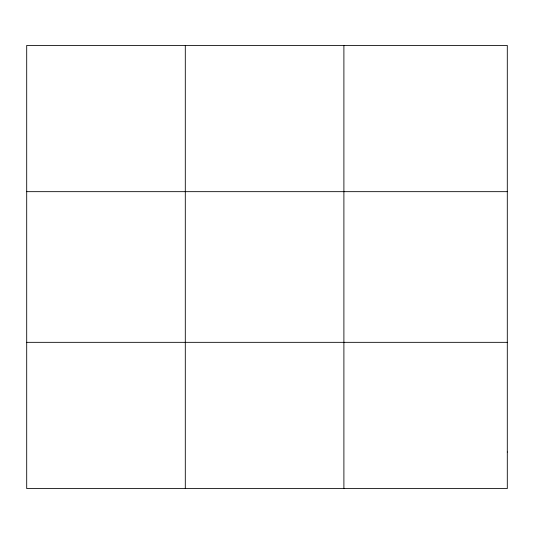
<?xml version="1.0" encoding="UTF-8"?>
<svg xmlns="http://www.w3.org/2000/svg" width="534" height="534" viewBox="0 0 534 534"><rect width="100%" height="100%" fill="white"/><g stroke="black" fill="none" stroke-linecap="round" stroke-linejoin="round"><path stroke-width="0.8" d="M185.298 488.563L185.298 45.437M343.896 488.563L343.896 45.437M26.7 191.666L507.3 191.666M26.7 342.334L507.3 342.334M507.3 452.011L507.3 488.563L26.7 488.563L26.7 45.437L507.3 45.437L507.3 452.011"/></g></svg>
